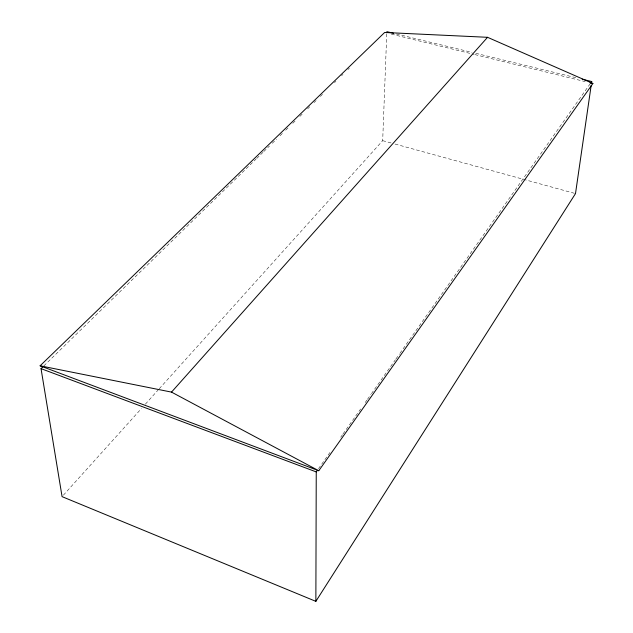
<?xml version="1.0" encoding="UTF-8"?>
<svg xmlns="http://www.w3.org/2000/svg" width="633" height="633" viewBox="0 0 633 633"><rect width="100%" height="100%" fill="white"/><g stroke="black" fill="none" stroke-linecap="round" stroke-linejoin="round"><path stroke-width="0.47" stroke-dasharray="3.17 2.37" d="M159.255 388.749L382.688 140.661L386.747 33.612M318.518 468.681L330.473 451.74M340.72 437.221L342.429 434.808M342.999 434.001L360.644 408.997M365.194 402.541L366.903 400.127M367.472 399.32L370.883 394.478M371.452 393.671L395.364 359.797M395.934 358.99L399.344 354.148M399.914 353.341L590.027 83.96M63.395 495.18L141.404 408.57M145.368 404.163L158.59 389.485M43.859 365.882L256.001 159.136M256.705 158.448L263.067 152.252M263.779 151.556L269.436 146.049M272.261 143.287L276.502 139.157M280.039 135.707L282.872 132.954M285.697 130.2L289.234 126.75M292.77 123.308L295.595 120.547M299.844 116.417L302.669 113.655M307.622 108.836L309.743 106.763M313.984 102.633L316.104 100.56M320.345 96.43L322.466 94.364M334.493 82.646L335.901 81.269M341.559 75.754L342.975 74.377M347.928 69.551L349.337 68.174M396.393 33.984L472.036 52.397M475.866 53.33L576.41 77.812M391.368 34.119L473.895 54.343M474.853 54.58L585.209 81.617M382.688 140.661L391.234 143.003M395.039 144.047L575.5 193.595"/><path stroke-width="0.95" d="M43.155 366.57L41.034 368.635L62.074 496.644L315.859 601.35L316.247 471.909L317.378 470.295M591.167 85.439L575.5 193.595L315.859 601.35M591.451 83.485L591.728 81.538L582.154 79.204M590.597 83.152L591.728 81.538M318.771 470.738L592.892 83.501L487.552 37.307L384.65 32.473L40.108 365.803L318.771 470.738L171.519 392.112L40.108 365.803M171.519 392.112L487.552 37.307M386.818 31.65L393.52 33.28M590.011 82.796L592.892 83.501M41.034 368.635L316.247 471.909"/></g></svg>
